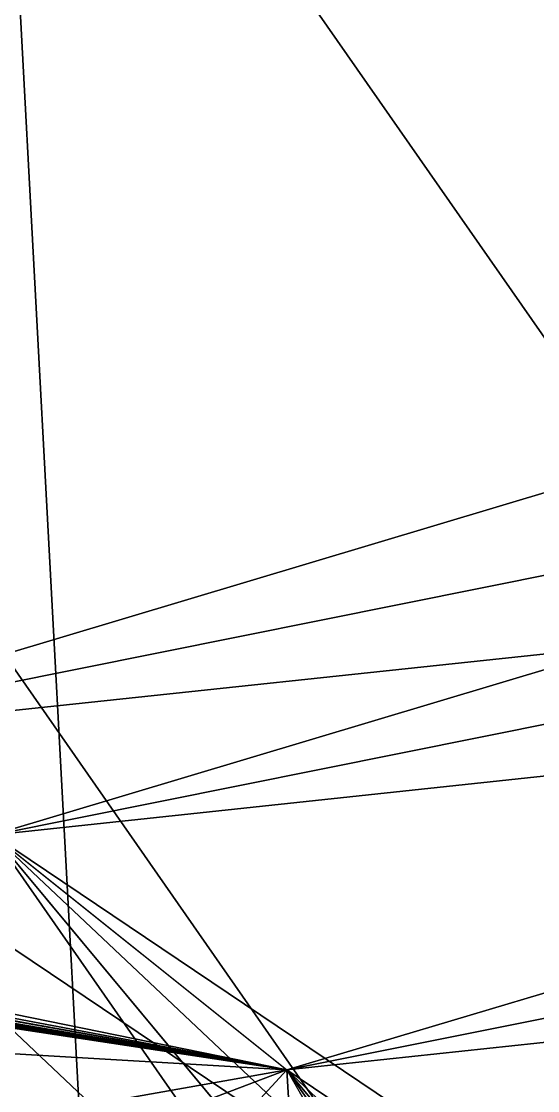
# Model space of a CAD drawing. Header units: metres. Extents: x 503497 to 504361, y 6966567 to 6966857.
# Drawn here: x 504168.952 to 504169.513, y 6966697.522 to 6966698.685 of the extents above; entities that cross this region are included whole.
import ezdxf

# ---------------------------------------------------------------- set-up
doc = ezdxf.new("R2010")
doc.units = ezdxf.units.M

msp = doc.modelspace()

# ---------------------------------------------------------------- linework, layer by layer
at = {"layer": 'SHADOW_APPROVED_20260111T072000'}
for points in [[(504168.9205, 6966697.8003), (504169.2405, 6966697.5447), (504096.0667, 6966712.4487), (504095.7467, 6966712.7043), (504168.9205, 6966697.8003)], [(504169.2405, 6966697.5447), (504169.4022, 6966697.2624), (504096.2284, 6966712.1664), (504096.0667, 6966712.4487), (504169.2405, 6966697.5447)]]:
    msp.add_lwpolyline(points, close=True, dxfattribs=at)
msp.add_lwpolyline([(504152.9477, 6966710.2148), (504167.8718, 6966707.8869), (504167.5638, 6966705.9126), (504170.7929, 6966705.4089), (504170.0047, 6966700.3561), (504169.7774, 6966699.9974), (504169.5259, 6966699.8139), (504168.8949, 6966699.7238), (504168.6104, 6966697.9001), (504168.9205, 6966697.8003), (504169.2405, 6966697.5447), (504169.4022, 6966697.2624), (504169.4593, 6966696.8594), (504167.3244, 6966683.1734), (504124.6436, 6966689.8311)], dxfattribs=at)
at = {"layer": 'SHADOW_APPROVED_20260114T072400'}
for points in [[(504168.9205, 6966697.8003), (504169.2405, 6966697.5447), (504097.2321, 6966711.1834), (504096.9121, 6966711.439), (504168.9205, 6966697.8003)], [(504169.2405, 6966697.5447), (504169.4022, 6966697.2624), (504097.3938, 6966710.9011), (504097.2321, 6966711.1834), (504169.2405, 6966697.5447)]]:
    msp.add_lwpolyline(points, close=True, dxfattribs=at)
msp.add_lwpolyline([(504152.9477, 6966710.2148), (504167.8718, 6966707.8869), (504167.5638, 6966705.9126), (504170.7929, 6966705.4089), (504170.0047, 6966700.3561), (504169.7774, 6966699.9974), (504169.5259, 6966699.8139), (504168.8949, 6966699.7238), (504168.6104, 6966697.9001), (504168.9205, 6966697.8003), (504169.2405, 6966697.5447), (504169.4022, 6966697.2624), (504169.4593, 6966696.8594), (504167.3244, 6966683.1734), (504124.6436, 6966689.8311)], dxfattribs=at)
at = {"layer": 'SHADOW_APPROVED_20260122T071500'}
for points in [[(504168.9205, 6966697.8003), (504169.2405, 6966697.5447), (504086.674, 6966712.3128), (504086.354, 6966712.5684), (504168.9205, 6966697.8003)], [(504169.2405, 6966697.5447), (504169.4022, 6966697.2624), (504086.8357, 6966712.0305), (504086.674, 6966712.3128), (504169.2405, 6966697.5447)]]:
    msp.add_lwpolyline(points, close=True, dxfattribs=at)
msp.add_lwpolyline([(504152.9477, 6966710.2148), (504167.8718, 6966707.8869), (504167.5638, 6966705.9126), (504170.7929, 6966705.4089), (504170.0047, 6966700.3561), (504169.7774, 6966699.9974), (504169.5259, 6966699.8139), (504168.8949, 6966699.7238), (504168.6104, 6966697.9001), (504168.9205, 6966697.8003), (504169.2405, 6966697.5447), (504169.4022, 6966697.2624), (504169.4593, 6966696.8594), (504167.3244, 6966683.1734), (504124.6436, 6966689.8311)], dxfattribs=at)
at = {"layer": 'SHADOW_APPROVED_20260124T072500'}
msp.add_lwpolyline([(504152.9477, 6966710.2148), (504167.8718, 6966707.8869), (504167.5638, 6966705.9126), (504170.7929, 6966705.4089), (504170.0047, 6966700.3561), (504169.7774, 6966699.9974), (504169.5259, 6966699.8139), (504168.8949, 6966699.7238), (504168.6104, 6966697.9001), (504168.9205, 6966697.8003), (504169.2405, 6966697.5447), (504169.4022, 6966697.2624), (504169.4593, 6966696.8594), (504167.3244, 6966683.1734), (504124.6436, 6966689.8311)], dxfattribs=at)
for points in [[(504168.9205, 6966697.8003), (504169.2405, 6966697.5447), (504092.9974, 6966709.2597), (504092.6774, 6966709.5153), (504168.9205, 6966697.8003)], [(504169.2405, 6966697.5447), (504169.4022, 6966697.2624), (504093.1591, 6966708.9774), (504092.9974, 6966709.2597), (504169.2405, 6966697.5447)]]:
    msp.add_lwpolyline(points, close=True, dxfattribs=at)
at = {"layer": 'SHADOW_APPROVED_20260126T071100'}
for points in [[(504168.9205, 6966697.8003), (504169.2405, 6966697.5447), (504080.8154, 6966712.5905), (504080.4954, 6966712.8461), (504168.9205, 6966697.8003)], [(504169.2405, 6966697.5447), (504169.4022, 6966697.2624), (504080.9771, 6966712.3082), (504080.8154, 6966712.5905), (504169.2405, 6966697.5447)]]:
    msp.add_lwpolyline(points, close=True, dxfattribs=at)
msp.add_lwpolyline([(504152.9477, 6966710.2148), (504167.8718, 6966707.8869), (504167.5638, 6966705.9126), (504170.7929, 6966705.4089), (504170.0047, 6966700.3561), (504169.7774, 6966699.9974), (504169.5259, 6966699.8139), (504168.8949, 6966699.7238), (504168.6104, 6966697.9001), (504168.9205, 6966697.8003), (504169.2405, 6966697.5447), (504169.4022, 6966697.2624), (504169.4593, 6966696.8594), (504167.3244, 6966683.1734), (504124.6436, 6966689.8311)], dxfattribs=at)
at = {"layer": 'SHADOW_APPROVED_20260127T071900'}
for points in [[(504168.9205, 6966697.8003), (504169.2405, 6966697.5447), (504086.8976, 6966710.0373), (504086.5776, 6966710.2929), (504168.9205, 6966697.8003)], [(504169.2405, 6966697.5447), (504169.4022, 6966697.2624), (504087.0593, 6966709.755), (504086.8976, 6966710.0373), (504169.2405, 6966697.5447)]]:
    msp.add_lwpolyline(points, close=True, dxfattribs=at)
msp.add_lwpolyline([(504152.9477, 6966710.2148), (504167.8718, 6966707.8869), (504167.5638, 6966705.9126), (504170.7929, 6966705.4089), (504170.0047, 6966700.3561), (504169.7774, 6966699.9974), (504169.5259, 6966699.8139), (504168.8949, 6966699.7238), (504168.6104, 6966697.9001), (504168.9205, 6966697.8003), (504169.2405, 6966697.5447), (504169.4022, 6966697.2624), (504169.4593, 6966696.8594), (504167.3244, 6966683.1734), (504124.6436, 6966689.8311)], dxfattribs=at)
at = {"layer": 'SHADOW_APPROVED_20260129T071100'}
for points in [[(504168.9205, 6966697.8003), (504169.2405, 6966697.5447), (504078.7948, 6966711.7635), (504078.4748, 6966712.0191), (504168.9205, 6966697.8003)], [(504169.2405, 6966697.5447), (504169.4022, 6966697.2624), (504078.9565, 6966711.4812), (504078.7948, 6966711.7635), (504169.2405, 6966697.5447)]]:
    msp.add_lwpolyline(points, close=True, dxfattribs=at)
msp.add_lwpolyline([(504152.9477, 6966710.2148), (504167.8718, 6966707.8869), (504167.5638, 6966705.9126), (504170.7929, 6966705.4089), (504170.0047, 6966700.3561), (504169.7774, 6966699.9974), (504169.5259, 6966699.8139), (504168.8949, 6966699.7238), (504168.6104, 6966697.9001), (504168.9205, 6966697.8003), (504169.2405, 6966697.5447), (504169.4022, 6966697.2624), (504169.4593, 6966696.8594), (504167.3244, 6966683.1734), (504124.6436, 6966689.8311)], dxfattribs=at)
at = {"layer": 'SHADOW_APPROVED_20260130T071100'}
for points in [[(504168.9205, 6966697.8003), (504169.2405, 6966697.5447), (504078.1086, 6966711.4589), (504077.7886, 6966711.7145), (504168.9205, 6966697.8003)], [(504169.2405, 6966697.5447), (504169.4022, 6966697.2624), (504078.2703, 6966711.1766), (504078.1086, 6966711.4589), (504169.2405, 6966697.5447)]]:
    msp.add_lwpolyline(points, close=True, dxfattribs=at)
msp.add_lwpolyline([(504152.9477, 6966710.2148), (504167.8718, 6966707.8869), (504167.5638, 6966705.9126), (504170.7929, 6966705.4089), (504170.0047, 6966700.3561), (504169.7774, 6966699.9974), (504169.5259, 6966699.8139), (504168.8949, 6966699.7238), (504168.6104, 6966697.9001), (504168.9205, 6966697.8003), (504169.2405, 6966697.5447), (504169.4022, 6966697.2624), (504169.4593, 6966696.8594), (504167.3244, 6966683.1734), (504124.6436, 6966689.8311)], dxfattribs=at)
at = {"layer": 'SHADOW_APPROVED_20260203T070000'}
for points in [[(504168.9205, 6966697.8003), (504169.2405, 6966697.5447), (504063.2163, 6966713.8461), (504062.8963, 6966714.1017), (504168.9205, 6966697.8003)], [(504169.2405, 6966697.5447), (504169.4022, 6966697.2624), (504063.378, 6966713.5638), (504063.2163, 6966713.8461), (504169.2405, 6966697.5447)]]:
    msp.add_lwpolyline(points, close=True, dxfattribs=at)
msp.add_lwpolyline([(504152.9477, 6966710.2148), (504167.8718, 6966707.8869), (504167.5638, 6966705.9126), (504170.7929, 6966705.4089), (504170.0047, 6966700.3561), (504169.7774, 6966699.9974), (504169.5259, 6966699.8139), (504168.8949, 6966699.7238), (504168.6104, 6966697.9001), (504168.9205, 6966697.8003), (504169.2405, 6966697.5447), (504169.4022, 6966697.2624), (504169.4593, 6966696.8594), (504167.3244, 6966683.1734), (504124.6436, 6966689.8311)], dxfattribs=at)
at = {"layer": 'SHADOW_APPROVED_20260314T074000'}
msp.add_lwpolyline([(504152.9477, 6966710.2148), (504167.8718, 6966707.8869), (504167.5638, 6966705.9126), (504170.7929, 6966705.4089), (504170.0047, 6966700.3561), (504169.7774, 6966699.9974), (504169.5259, 6966699.8139), (504168.8949, 6966699.7238), (504168.6104, 6966697.9001), (504168.9205, 6966697.8003), (504169.2405, 6966697.5447), (504169.4022, 6966697.2624), (504169.4593, 6966696.8594), (504167.3244, 6966683.1734), (504124.6436, 6966689.8311)], dxfattribs=at)
for points in [[(504168.9205, 6966697.8003), (504169.2405, 6966697.5447), (504081.486, 6966682.0883), (504081.166, 6966682.3439), (504168.9205, 6966697.8003)], [(504169.2405, 6966697.5447), (504169.4022, 6966697.2624), (504081.6477, 6966681.806), (504081.486, 6966682.0883), (504169.2405, 6966697.5447)]]:
    msp.add_lwpolyline(points, close=True, dxfattribs=at)
at = {"layer": 'SHADOW_APPROVED_20260426T070000'}
msp.add_lwpolyline([(504152.9477, 6966710.2148), (504167.8718, 6966707.8869), (504167.5638, 6966705.9126), (504170.7929, 6966705.4089), (504170.0047, 6966700.3561), (504169.7774, 6966699.9974), (504169.5259, 6966699.8139), (504168.8949, 6966699.7238), (504168.6104, 6966697.9001), (504168.9205, 6966697.8003), (504169.2405, 6966697.5447), (504169.4022, 6966697.2624), (504169.4593, 6966696.8594), (504167.3244, 6966683.1734), (504124.6436, 6966689.8311)], dxfattribs=at)
for points in [[(504168.9205, 6966697.8003), (504169.2405, 6966697.5447), (503952.1129, 6966615.4829), (503951.7929, 6966615.7385), (504168.9205, 6966697.8003)], [(504169.2405, 6966697.5447), (504169.4022, 6966697.2624), (503952.2746, 6966615.2006), (503952.1129, 6966615.4829), (504169.2405, 6966697.5447)]]:
    msp.add_lwpolyline(points, close=True, dxfattribs=at)
at = {"layer": 'SHADOW_APPROVED_20260621T090000'}
msp.add_lwpolyline([(504152.9477, 6966710.2148), (504167.8718, 6966707.8869), (504167.5638, 6966705.9126), (504170.7929, 6966705.4089), (504170.0047, 6966700.3561), (504169.7774, 6966699.9974), (504169.5259, 6966699.8139), (504168.8949, 6966699.7238), (504168.6104, 6966697.9001), (504168.9205, 6966697.8003), (504169.2405, 6966697.5447), (504169.4022, 6966697.2624), (504169.4593, 6966696.8594), (504167.3244, 6966683.1734), (504124.6436, 6966689.8311)], dxfattribs=at)
for points in [[(504168.9205, 6966697.8003), (504169.2405, 6966697.5447), (504110.7242, 6966634.6131), (504110.4042, 6966634.8687), (504168.9205, 6966697.8003)], [(504169.2405, 6966697.5447), (504169.4022, 6966697.2624), (504110.8859, 6966634.3308), (504110.7242, 6966634.6131), (504169.2405, 6966697.5447)]]:
    msp.add_lwpolyline(points, close=True, dxfattribs=at)
at = {"layer": 'SHADOW_APPROVED_20260621T120000'}
msp.add_lwpolyline([(504152.9477, 6966710.2148), (504167.8718, 6966707.8869), (504167.5638, 6966705.9126), (504170.7929, 6966705.4089), (504170.0047, 6966700.3561), (504169.7774, 6966699.9974), (504169.5259, 6966699.8139), (504168.8949, 6966699.7238), (504168.6104, 6966697.9001), (504168.9205, 6966697.8003), (504169.2405, 6966697.5447), (504169.4022, 6966697.2624), (504169.4593, 6966696.8594), (504167.3244, 6966683.1734), (504124.6436, 6966689.8311)], dxfattribs=at)
for points in [[(504169.5259, 6966699.8139), (504168.8949, 6966699.7238), (504171.5159, 6966651.051), (504172.1469, 6966651.1411), (504169.5259, 6966699.8139)], [(504168.8949, 6966699.7238), (504168.6104, 6966697.9001), (504171.2314, 6966649.2273), (504171.5159, 6966651.051), (504168.8949, 6966699.7238)], [(504168.9205, 6966697.8003), (504169.2405, 6966697.5447), (504171.8615, 6966648.8719), (504171.5415, 6966649.1275), (504168.9205, 6966697.8003)], [(504169.2405, 6966697.5447), (504169.4022, 6966697.2624), (504172.0232, 6966648.5896), (504171.8615, 6966648.8719), (504169.2405, 6966697.5447)]]:
    msp.add_lwpolyline(points, close=True, dxfattribs=at)
at = {"layer": 'SHADOW_APPROVED_20260621T140000'}
for points in [[(504146.7781, 6966729.7721), (504138.446, 6966731.0718), (504180.9931, 6966670.0489), (504189.3252, 6966668.7492), (504146.7781, 6966729.7721)], [(504146.9294, 6966730.7425), (504146.7781, 6966729.7721), (504189.3252, 6966668.7492), (504189.4765, 6966669.7196), (504146.9294, 6966730.7425)], [(504149.9912, 6966730.2649), (504146.9294, 6966730.7425), (504189.4765, 6966669.7196), (504192.5383, 6966669.242), (504149.9912, 6966730.2649)], [(504168.6104, 6966697.9001), (504168.9205, 6966697.8003), (504207.8302, 6966641.9943), (504207.5201, 6966642.0941), (504168.6104, 6966697.9001)], [(504168.9205, 6966697.8003), (504169.2405, 6966697.5447), (504208.1502, 6966641.7387), (504207.8302, 6966641.9943), (504168.9205, 6966697.8003)], [(504169.2405, 6966697.5447), (504169.4022, 6966697.2624), (504208.3119, 6966641.4564), (504208.1502, 6966641.7387), (504169.2405, 6966697.5447)]]:
    msp.add_lwpolyline(points, close=True, dxfattribs=at)
msp.add_lwpolyline([(504152.9477, 6966710.2148), (504167.8718, 6966707.8869), (504167.5638, 6966705.9126), (504170.7929, 6966705.4089), (504170.0047, 6966700.3561), (504169.7774, 6966699.9974), (504169.5259, 6966699.8139), (504168.8949, 6966699.7238), (504168.6104, 6966697.9001), (504168.9205, 6966697.8003), (504169.2405, 6966697.5447), (504169.4022, 6966697.2624), (504169.4593, 6966696.8594), (504167.3244, 6966683.1734), (504124.6436, 6966689.8311)], dxfattribs=at)
at = {"layer": 'SHADOW_APPROVED_20260621T150000'}
msp.add_lwpolyline([(504152.9477, 6966710.2148), (504167.8718, 6966707.8869), (504167.5638, 6966705.9126), (504170.7929, 6966705.4089), (504170.0047, 6966700.3561), (504169.7774, 6966699.9974), (504169.5259, 6966699.8139), (504168.8949, 6966699.7238), (504168.6104, 6966697.9001), (504168.9205, 6966697.8003), (504169.2405, 6966697.5447), (504169.4022, 6966697.2624), (504169.4593, 6966696.8594), (504167.3244, 6966683.1734), (504124.6436, 6966689.8311)], dxfattribs=at)
for points in [[(504168.8949, 6966699.7238), (504168.6104, 6966697.9001), (504241.8905, 6966628.8973), (504242.175, 6966630.721), (504168.8949, 6966699.7238)], [(504168.6104, 6966697.9001), (504168.9205, 6966697.8003), (504242.2006, 6966628.7975), (504241.8905, 6966628.8973), (504168.6104, 6966697.9001)], [(504168.9205, 6966697.8003), (504169.2405, 6966697.5447), (504242.5206, 6966628.5419), (504242.2006, 6966628.7975), (504168.9205, 6966697.8003)], [(504169.2405, 6966697.5447), (504169.4022, 6966697.2624), (504242.6823, 6966628.2596), (504242.5206, 6966628.5419), (504169.2405, 6966697.5447)]]:
    msp.add_lwpolyline(points, close=True, dxfattribs=at)
at = {"layer": 'SHADOW_APPROVED_20260621T160000'}
msp.add_lwpolyline([(504152.9477, 6966710.2148), (504167.8718, 6966707.8869), (504167.5638, 6966705.9126), (504170.7929, 6966705.4089), (504170.0047, 6966700.3561), (504169.7774, 6966699.9974), (504169.5259, 6966699.8139), (504168.8949, 6966699.7238), (504168.6104, 6966697.9001), (504168.9205, 6966697.8003), (504169.2405, 6966697.5447), (504169.4022, 6966697.2624), (504169.4593, 6966696.8594), (504167.3244, 6966683.1734), (504124.6436, 6966689.8311)], dxfattribs=at)
for points in [[(504168.8949, 6966699.7238), (504168.6104, 6966697.9001), (504336.8666, 6966584.8003), (504337.1511, 6966586.624), (504168.8949, 6966699.7238)], [(504168.6104, 6966697.9001), (504168.9205, 6966697.8003), (504337.1767, 6966584.7005), (504336.8666, 6966584.8003), (504168.6104, 6966697.9001)], [(504168.9205, 6966697.8003), (504169.2405, 6966697.5447), (504337.4967, 6966584.4449), (504337.1767, 6966584.7005), (504168.9205, 6966697.8003)], [(504169.2405, 6966697.5447), (504169.4022, 6966697.2624), (504337.6584, 6966584.1626), (504337.4967, 6966584.4449), (504169.2405, 6966697.5447)]]:
    msp.add_lwpolyline(points, close=True, dxfattribs=at)
at = {"layer": 'SHADOW_APPROVED_20261019T053000'}
for points in [[(504168.9205, 6966697.8003), (504169.2405, 6966697.5447), (503592.4848, 6966789.6775), (503592.1648, 6966789.9331), (504168.9205, 6966697.8003)], [(504169.2405, 6966697.5447), (504169.4022, 6966697.2624), (503592.6465, 6966789.3952), (503592.4848, 6966789.6775), (504169.2405, 6966697.5447)]]:
    msp.add_lwpolyline(points, close=True, dxfattribs=at)
msp.add_lwpolyline([(504152.9477, 6966710.2148), (504167.8718, 6966707.8869), (504167.5638, 6966705.9126), (504170.7929, 6966705.4089), (504170.0047, 6966700.3561), (504169.7774, 6966699.9974), (504169.5259, 6966699.8139), (504168.8949, 6966699.7238), (504168.6104, 6966697.9001), (504168.9205, 6966697.8003), (504169.2405, 6966697.5447), (504169.4022, 6966697.2624), (504169.4593, 6966696.8594), (504167.3244, 6966683.1734), (504124.6436, 6966689.8311)], dxfattribs=at)
at = {"layer": 'SHADOW_APPROVED_20261112T063500'}
for points in [[(504168.9205, 6966697.8003), (504169.2405, 6966697.5447), (504070.9622, 6966713.4989), (504070.6422, 6966713.7545), (504168.9205, 6966697.8003)], [(504169.2405, 6966697.5447), (504169.4022, 6966697.2624), (504071.1239, 6966713.2166), (504070.9622, 6966713.4989), (504169.2405, 6966697.5447)]]:
    msp.add_lwpolyline(points, close=True, dxfattribs=at)
msp.add_lwpolyline([(504152.9477, 6966710.2148), (504167.8718, 6966707.8869), (504167.5638, 6966705.9126), (504170.7929, 6966705.4089), (504170.0047, 6966700.3561), (504169.7774, 6966699.9974), (504169.5259, 6966699.8139), (504168.8949, 6966699.7238), (504168.6104, 6966697.9001), (504168.9205, 6966697.8003), (504169.2405, 6966697.5447), (504169.4022, 6966697.2624), (504169.4593, 6966696.8594), (504167.3244, 6966683.1734), (504124.6436, 6966689.8311)], dxfattribs=at)
at = {"layer": 'SHADOW_APPROVED_20261113T063500'}
for points in [[(504168.9205, 6966697.8003), (504169.2405, 6966697.5447), (504071.4304, 6966713.9144), (504071.1104, 6966714.17), (504168.9205, 6966697.8003)], [(504169.2405, 6966697.5447), (504169.4022, 6966697.2624), (504071.5921, 6966713.6321), (504071.4304, 6966713.9144), (504169.2405, 6966697.5447)]]:
    msp.add_lwpolyline(points, close=True, dxfattribs=at)
msp.add_lwpolyline([(504152.9477, 6966710.2148), (504167.8718, 6966707.8869), (504167.5638, 6966705.9126), (504170.7929, 6966705.4089), (504170.0047, 6966700.3561), (504169.7774, 6966699.9974), (504169.5259, 6966699.8139), (504168.8949, 6966699.7238), (504168.6104, 6966697.9001), (504168.9205, 6966697.8003), (504169.2405, 6966697.5447), (504169.4022, 6966697.2624), (504169.4593, 6966696.8594), (504167.3244, 6966683.1734), (504124.6436, 6966689.8311)], dxfattribs=at)
at = {"layer": 'SHADOW_APPROVED_20261122T065200'}
for points in [[(504168.9205, 6966697.8003), (504169.2405, 6966697.5447), (504089.0764, 6966711.9955), (504088.7564, 6966712.2511), (504168.9205, 6966697.8003)], [(504169.2405, 6966697.5447), (504169.4022, 6966697.2624), (504089.2381, 6966711.7132), (504089.0764, 6966711.9955), (504169.2405, 6966697.5447)]]:
    msp.add_lwpolyline(points, close=True, dxfattribs=at)
msp.add_lwpolyline([(504152.9477, 6966710.2148), (504167.8718, 6966707.8869), (504167.5638, 6966705.9126), (504170.7929, 6966705.4089), (504170.0047, 6966700.3561), (504169.7774, 6966699.9974), (504169.5259, 6966699.8139), (504168.8949, 6966699.7238), (504168.6104, 6966697.9001), (504168.9205, 6966697.8003), (504169.2405, 6966697.5447), (504169.4022, 6966697.2624), (504169.4593, 6966696.8594), (504167.3244, 6966683.1734), (504124.6436, 6966689.8311)], dxfattribs=at)
at = {"layer": 'SHADOW_APPROVED_20261123T070300'}
msp.add_lwpolyline([(504152.9477, 6966710.2148), (504167.8718, 6966707.8869), (504167.5638, 6966705.9126), (504170.7929, 6966705.4089), (504170.0047, 6966700.3561), (504169.7774, 6966699.9974), (504169.5259, 6966699.8139), (504168.8949, 6966699.7238), (504168.6104, 6966697.9001), (504168.9205, 6966697.8003), (504169.2405, 6966697.5447), (504169.4022, 6966697.2624), (504169.4593, 6966696.8594), (504167.3244, 6966683.1734), (504124.6436, 6966689.8311)], dxfattribs=at)
for points in [[(504168.9205, 6966697.8003), (504169.2405, 6966697.5447), (504096.8436, 6966709.5512), (504096.5236, 6966709.8068), (504168.9205, 6966697.8003)], [(504169.2405, 6966697.5447), (504169.4022, 6966697.2624), (504097.0053, 6966709.2689), (504096.8436, 6966709.5512), (504169.2405, 6966697.5447)]]:
    msp.add_lwpolyline(points, close=True, dxfattribs=at)
at = {"layer": 'SHADOW_APPROVED_20261221T090000'}
msp.add_lwpolyline([(504152.9477, 6966710.2148), (504167.8718, 6966707.8869), (504167.5638, 6966705.9126), (504170.7929, 6966705.4089), (504170.0047, 6966700.3561), (504169.7774, 6966699.9974), (504169.5259, 6966699.8139), (504168.8949, 6966699.7238), (504168.6104, 6966697.9001), (504168.9205, 6966697.8003), (504169.2405, 6966697.5447), (504169.4022, 6966697.2624), (504169.4593, 6966696.8594), (504167.3244, 6966683.1734), (504124.6436, 6966689.8311)], dxfattribs=at)
for points in [[(504168.9205, 6966697.8003), (504169.2405, 6966697.5447), (504138.9858, 6966699.3441), (504138.6658, 6966699.5997), (504168.9205, 6966697.8003)], [(504169.2405, 6966697.5447), (504169.4022, 6966697.2624), (504139.1475, 6966699.0618), (504138.9858, 6966699.3441), (504169.2405, 6966697.5447)]]:
    msp.add_lwpolyline(points, close=True, dxfattribs=at)
at = {"layer": 'SHADOW_APPROVED_20261221T120000'}
msp.add_lwpolyline([(504152.9477, 6966710.2148), (504167.8718, 6966707.8869), (504167.5638, 6966705.9126), (504170.7929, 6966705.4089), (504170.0047, 6966700.3561), (504169.7774, 6966699.9974), (504169.5259, 6966699.8139), (504168.8949, 6966699.7238), (504168.6104, 6966697.9001), (504168.9205, 6966697.8003), (504169.2405, 6966697.5447), (504169.4022, 6966697.2624), (504169.4593, 6966696.8594), (504167.3244, 6966683.1734), (504124.6436, 6966689.8311)], dxfattribs=at)
for points in [[(504168.6104, 6966697.9001), (504168.9205, 6966697.8003), (504171.193, 6966695.0695), (504170.8829, 6966695.1693), (504168.6104, 6966697.9001)], [(504168.9205, 6966697.8003), (504169.2405, 6966697.5447), (504171.513, 6966694.8139), (504171.193, 6966695.0695), (504168.9205, 6966697.8003)], [(504169.2405, 6966697.5447), (504169.4022, 6966697.2624), (504171.6747, 6966694.5316), (504171.513, 6966694.8139), (504169.2405, 6966697.5447)]]:
    msp.add_lwpolyline(points, close=True, dxfattribs=at)
at = {"layer": 'SHADOW_APPROVED_20261221T150000'}
msp.add_lwpolyline([(504152.9477, 6966710.2148), (504167.8718, 6966707.8869), (504167.5638, 6966705.9126), (504170.7929, 6966705.4089), (504170.0047, 6966700.3561), (504169.7774, 6966699.9974), (504169.5259, 6966699.8139), (504168.8949, 6966699.7238), (504168.6104, 6966697.9001), (504168.9205, 6966697.8003), (504169.2405, 6966697.5447), (504169.4022, 6966697.2624), (504169.4593, 6966696.8594), (504167.3244, 6966683.1734), (504124.6436, 6966689.8311)], dxfattribs=at)
for points in [[(504168.8949, 6966699.7238), (504168.6104, 6966697.9001), (504206.3043, 6966701.9204), (504206.5888, 6966703.7441), (504168.8949, 6966699.7238)], [(504168.6104, 6966697.9001), (504168.9205, 6966697.8003), (504206.6144, 6966701.8206), (504206.3043, 6966701.9204), (504168.6104, 6966697.9001)], [(504168.9205, 6966697.8003), (504169.2405, 6966697.5447), (504206.9344, 6966701.565), (504206.6144, 6966701.8206), (504168.9205, 6966697.8003)], [(504169.2405, 6966697.5447), (504169.4022, 6966697.2624), (504207.0961, 6966701.2827), (504206.9344, 6966701.565), (504169.2405, 6966697.5447)]]:
    msp.add_lwpolyline(points, close=True, dxfattribs=at)
at = {"layer": 'SHADOW_APPROVED_20261221T160000'}
for points in [[(504168.8949, 6966699.7238), (504168.6104, 6966697.9001), (504228.1722, 6966709.8519), (504228.4567, 6966711.6756), (504168.8949, 6966699.7238)], [(504168.6104, 6966697.9001), (504168.9205, 6966697.8003), (504228.4823, 6966709.7521), (504228.1722, 6966709.8519), (504168.6104, 6966697.9001)], [(504168.9205, 6966697.8003), (504169.2405, 6966697.5447), (504228.8023, 6966709.4965), (504228.4823, 6966709.7521), (504168.9205, 6966697.8003)], [(504169.2405, 6966697.5447), (504169.4022, 6966697.2624), (504228.964, 6966709.2142), (504228.8023, 6966709.4965), (504169.2405, 6966697.5447)]]:
    msp.add_lwpolyline(points, close=True, dxfattribs=at)
msp.add_lwpolyline([(504152.9477, 6966710.2148), (504167.8718, 6966707.8869), (504167.5638, 6966705.9126), (504170.7929, 6966705.4089), (504170.0047, 6966700.3561), (504169.7774, 6966699.9974), (504169.5259, 6966699.8139), (504168.8949, 6966699.7238), (504168.6104, 6966697.9001), (504168.9205, 6966697.8003), (504169.2405, 6966697.5447), (504169.4022, 6966697.2624), (504169.4593, 6966696.8594), (504167.3244, 6966683.1734), (504124.6436, 6966689.8311)], dxfattribs=at)
at = {"layer": 'SHADOW_APPROVED_20261221T170000'}
for points in [[(504168.8949, 6966699.7238), (504168.6104, 6966697.9001), (504271.8103, 6966728.7877), (504272.0948, 6966730.6114), (504168.8949, 6966699.7238)], [(504168.6104, 6966697.9001), (504168.9205, 6966697.8003), (504272.1204, 6966728.6879), (504271.8103, 6966728.7877), (504168.6104, 6966697.9001)], [(504168.9205, 6966697.8003), (504169.2405, 6966697.5447), (504272.4404, 6966728.4323), (504272.1204, 6966728.6879), (504168.9205, 6966697.8003)], [(504169.2405, 6966697.5447), (504169.4022, 6966697.2624), (504272.6021, 6966728.15), (504272.4404, 6966728.4323), (504169.2405, 6966697.5447)]]:
    msp.add_lwpolyline(points, close=True, dxfattribs=at)
msp.add_lwpolyline([(504152.9477, 6966710.2148), (504167.8718, 6966707.8869), (504167.5638, 6966705.9126), (504170.7929, 6966705.4089), (504170.0047, 6966700.3561), (504169.7774, 6966699.9974), (504169.5259, 6966699.8139), (504168.8949, 6966699.7238), (504168.6104, 6966697.9001), (504168.9205, 6966697.8003), (504169.2405, 6966697.5447), (504169.4022, 6966697.2624), (504169.4593, 6966696.8594), (504167.3244, 6966683.1734), (504124.6436, 6966689.8311)], dxfattribs=at)
at = {"layer": 'SHADOW_COMPARATOR_RL48_20260111T072000'}
msp.add_lwpolyline([(504152.9477, 6966710.2148), (504167.8718, 6966707.8869), (504167.5638, 6966705.9126), (504170.7929, 6966705.4089), (504170.0047, 6966700.3561), (504169.7774, 6966699.9974), (504169.5259, 6966699.8139), (504168.8949, 6966699.7238), (504168.6104, 6966697.9001), (504168.9205, 6966697.8003), (504169.2405, 6966697.5447), (504169.4022, 6966697.2624), (504169.4593, 6966696.8594), (504167.3244, 6966683.1734), (504124.6436, 6966689.8311)], dxfattribs=at)
for points in [[(504168.9205, 6966697.8003), (504169.2405, 6966697.5447), (504123.6132, 6966706.8381), (504123.2932, 6966707.0937), (504168.9205, 6966697.8003)], [(504169.2405, 6966697.5447), (504169.4022, 6966697.2624), (504123.7749, 6966706.5558), (504123.6132, 6966706.8381), (504169.2405, 6966697.5447)]]:
    msp.add_lwpolyline(points, close=True, dxfattribs=at)
at = {"layer": 'SHADOW_COMPARATOR_RL48_20260114T072400'}
msp.add_lwpolyline([(504152.9477, 6966710.2148), (504167.8718, 6966707.8869), (504167.5638, 6966705.9126), (504170.7929, 6966705.4089), (504170.0047, 6966700.3561), (504169.7774, 6966699.9974), (504169.5259, 6966699.8139), (504168.8949, 6966699.7238), (504168.6104, 6966697.9001), (504168.9205, 6966697.8003), (504169.2405, 6966697.5447), (504169.4022, 6966697.2624), (504169.4593, 6966696.8594), (504167.3244, 6966683.1734), (504124.6436, 6966689.8311)], dxfattribs=at)
for points in [[(504168.9205, 6966697.8003), (504169.2405, 6966697.5447), (504124.3399, 6966706.0491), (504124.0199, 6966706.3047), (504168.9205, 6966697.8003)], [(504169.2405, 6966697.5447), (504169.4022, 6966697.2624), (504124.5016, 6966705.7668), (504124.3399, 6966706.0491), (504169.2405, 6966697.5447)]]:
    msp.add_lwpolyline(points, close=True, dxfattribs=at)
at = {"layer": 'SHADOW_COMPARATOR_RL48_20260122T071500'}
msp.add_lwpolyline([(504152.9477, 6966710.2148), (504167.8718, 6966707.8869), (504167.5638, 6966705.9126), (504170.7929, 6966705.4089), (504170.0047, 6966700.3561), (504169.7774, 6966699.9974), (504169.5259, 6966699.8139), (504168.8949, 6966699.7238), (504168.6104, 6966697.9001), (504168.9205, 6966697.8003), (504169.2405, 6966697.5447), (504169.4022, 6966697.2624), (504169.4593, 6966696.8594), (504167.3244, 6966683.1734), (504124.6436, 6966689.8311)], dxfattribs=at)
for points in [[(504168.9205, 6966697.8003), (504169.2405, 6966697.5447), (504117.7564, 6966706.7533), (504117.4364, 6966707.0089), (504168.9205, 6966697.8003)], [(504169.2405, 6966697.5447), (504169.4022, 6966697.2624), (504117.9181, 6966706.471), (504117.7564, 6966706.7533), (504169.2405, 6966697.5447)]]:
    msp.add_lwpolyline(points, close=True, dxfattribs=at)
at = {"layer": 'SHADOW_COMPARATOR_RL48_20260124T072500'}
msp.add_lwpolyline([(504152.9477, 6966710.2148), (504167.8718, 6966707.8869), (504167.5638, 6966705.9126), (504170.7929, 6966705.4089), (504170.0047, 6966700.3561), (504169.7774, 6966699.9974), (504169.5259, 6966699.8139), (504168.8949, 6966699.7238), (504168.6104, 6966697.9001), (504168.9205, 6966697.8003), (504169.2405, 6966697.5447), (504169.4022, 6966697.2624), (504169.4593, 6966696.8594), (504167.3244, 6966683.1734), (504124.6436, 6966689.8311)], dxfattribs=at)
for points in [[(504168.9205, 6966697.8003), (504169.2405, 6966697.5447), (504121.6993, 6966704.8496), (504121.3793, 6966705.1052), (504168.9205, 6966697.8003)], [(504169.2405, 6966697.5447), (504169.4022, 6966697.2624), (504121.861, 6966704.5673), (504121.6993, 6966704.8496), (504169.2405, 6966697.5447)]]:
    msp.add_lwpolyline(points, close=True, dxfattribs=at)
at = {"layer": 'SHADOW_COMPARATOR_RL48_20260126T071100'}
msp.add_lwpolyline([(504152.9477, 6966710.2148), (504167.8718, 6966707.8869), (504167.5638, 6966705.9126), (504170.7929, 6966705.4089), (504170.0047, 6966700.3561), (504169.7774, 6966699.9974), (504169.5259, 6966699.8139), (504168.8949, 6966699.7238), (504168.6104, 6966697.9001), (504168.9205, 6966697.8003), (504169.2405, 6966697.5447), (504169.4022, 6966697.2624), (504169.4593, 6966696.8594), (504167.3244, 6966683.1734), (504124.6436, 6966689.8311)], dxfattribs=at)
for points in [[(504168.9205, 6966697.8003), (504169.2405, 6966697.5447), (504114.1033, 6966706.9265), (504113.7833, 6966707.1821), (504168.9205, 6966697.8003)], [(504169.2405, 6966697.5447), (504169.4022, 6966697.2624), (504114.265, 6966706.6442), (504114.1033, 6966706.9265), (504169.2405, 6966697.5447)]]:
    msp.add_lwpolyline(points, close=True, dxfattribs=at)
at = {"layer": 'SHADOW_COMPARATOR_RL48_20260127T071900'}
msp.add_lwpolyline([(504152.9477, 6966710.2148), (504167.8718, 6966707.8869), (504167.5638, 6966705.9126), (504170.7929, 6966705.4089), (504170.0047, 6966700.3561), (504169.7774, 6966699.9974), (504169.5259, 6966699.8139), (504168.8949, 6966699.7238), (504168.6104, 6966697.9001), (504168.9205, 6966697.8003), (504169.2405, 6966697.5447), (504169.4022, 6966697.2624), (504169.4593, 6966696.8594), (504167.3244, 6966683.1734), (504124.6436, 6966689.8311)], dxfattribs=at)
for points in [[(504168.9205, 6966697.8003), (504169.2405, 6966697.5447), (504117.8958, 6966705.3344), (504117.5758, 6966705.59), (504168.9205, 6966697.8003)], [(504169.2405, 6966697.5447), (504169.4022, 6966697.2624), (504118.0575, 6966705.0521), (504117.8958, 6966705.3344), (504169.2405, 6966697.5447)]]:
    msp.add_lwpolyline(points, close=True, dxfattribs=at)
at = {"layer": 'SHADOW_COMPARATOR_RL48_20260129T071100'}
msp.add_lwpolyline([(504152.9477, 6966710.2148), (504167.8718, 6966707.8869), (504167.5638, 6966705.9126), (504170.7929, 6966705.4089), (504170.0047, 6966700.3561), (504169.7774, 6966699.9974), (504169.5259, 6966699.8139), (504168.8949, 6966699.7238), (504168.6104, 6966697.9001), (504168.9205, 6966697.8003), (504169.2405, 6966697.5447), (504169.4022, 6966697.2624), (504169.4593, 6966696.8594), (504167.3244, 6966683.1734), (504124.6436, 6966689.8311)], dxfattribs=at)
for points in [[(504168.9205, 6966697.8003), (504169.2405, 6966697.5447), (504112.8433, 6966706.4108), (504112.5233, 6966706.6664), (504168.9205, 6966697.8003)], [(504169.2405, 6966697.5447), (504169.4022, 6966697.2624), (504113.005, 6966706.1285), (504112.8433, 6966706.4108), (504169.2405, 6966697.5447)]]:
    msp.add_lwpolyline(points, close=True, dxfattribs=at)
at = {"layer": 'SHADOW_COMPARATOR_RL48_20260130T071100'}
msp.add_lwpolyline([(504152.9477, 6966710.2148), (504167.8718, 6966707.8869), (504167.5638, 6966705.9126), (504170.7929, 6966705.4089), (504170.0047, 6966700.3561), (504169.7774, 6966699.9974), (504169.5259, 6966699.8139), (504168.8949, 6966699.7238), (504168.6104, 6966697.9001), (504168.9205, 6966697.8003), (504169.2405, 6966697.5447), (504169.4022, 6966697.2624), (504169.4593, 6966696.8594), (504167.3244, 6966683.1734), (504124.6436, 6966689.8311)], dxfattribs=at)
for points in [[(504168.9205, 6966697.8003), (504169.2405, 6966697.5447), (504112.4154, 6966706.2209), (504112.0954, 6966706.4765), (504168.9205, 6966697.8003)], [(504169.2405, 6966697.5447), (504169.4022, 6966697.2624), (504112.5771, 6966705.9386), (504112.4154, 6966706.2209), (504169.2405, 6966697.5447)]]:
    msp.add_lwpolyline(points, close=True, dxfattribs=at)
at = {"layer": 'SHADOW_COMPARATOR_RL48_20260203T070000'}
msp.add_lwpolyline([(504152.9477, 6966710.2148), (504167.8718, 6966707.8869), (504167.5638, 6966705.9126), (504170.7929, 6966705.4089), (504170.0047, 6966700.3561), (504169.7774, 6966699.9974), (504169.5259, 6966699.8139), (504168.8949, 6966699.7238), (504168.6104, 6966697.9001), (504168.9205, 6966697.8003), (504169.2405, 6966697.5447), (504169.4022, 6966697.2624), (504169.4593, 6966696.8594), (504167.3244, 6966683.1734), (504124.6436, 6966689.8311)], dxfattribs=at)
for points in [[(504168.9205, 6966697.8003), (504169.2405, 6966697.5447), (504103.1294, 6966707.7094), (504102.8094, 6966707.965), (504168.9205, 6966697.8003)], [(504169.2405, 6966697.5447), (504169.4022, 6966697.2624), (504103.2911, 6966707.4271), (504103.1294, 6966707.7094), (504169.2405, 6966697.5447)]]:
    msp.add_lwpolyline(points, close=True, dxfattribs=at)
at = {"layer": 'SHADOW_COMPARATOR_RL48_20260314T074000'}
msp.add_lwpolyline([(504152.9477, 6966710.2148), (504167.8718, 6966707.8869), (504167.5638, 6966705.9126), (504170.7929, 6966705.4089), (504170.0047, 6966700.3561), (504169.7774, 6966699.9974), (504169.5259, 6966699.8139), (504168.8949, 6966699.7238), (504168.6104, 6966697.9001), (504168.9205, 6966697.8003), (504169.2405, 6966697.5447), (504169.4022, 6966697.2624), (504169.4593, 6966696.8594), (504167.3244, 6966683.1734), (504124.6436, 6966689.8311)], dxfattribs=at)
for points in [[(504168.9205, 6966697.8003), (504169.2405, 6966697.5447), (504114.5214, 6966687.9069), (504114.2014, 6966688.1625), (504168.9205, 6966697.8003)], [(504169.2405, 6966697.5447), (504169.4022, 6966697.2624), (504114.6831, 6966687.6246), (504114.5214, 6966687.9069), (504169.2405, 6966697.5447)]]:
    msp.add_lwpolyline(points, close=True, dxfattribs=at)
at = {"layer": 'SHADOW_COMPARATOR_RL48_20260426T070000'}
msp.add_lwpolyline([(504152.9477, 6966710.2148), (504167.8718, 6966707.8869), (504167.5638, 6966705.9126), (504170.7929, 6966705.4089), (504170.0047, 6966700.3561), (504169.7774, 6966699.9974), (504169.5259, 6966699.8139), (504168.8949, 6966699.7238), (504168.6104, 6966697.9001), (504168.9205, 6966697.8003), (504169.2405, 6966697.5447), (504169.4022, 6966697.2624), (504169.4593, 6966696.8594), (504167.3244, 6966683.1734), (504124.6436, 6966689.8311)], dxfattribs=at)
for points in [[(504168.9205, 6966697.8003), (504169.2405, 6966697.5447), (504033.8512, 6966646.3753), (504033.5312, 6966646.6309), (504168.9205, 6966697.8003)], [(504169.2405, 6966697.5447), (504169.4022, 6966697.2624), (504034.0129, 6966646.093), (504033.8512, 6966646.3753), (504169.2405, 6966697.5447)]]:
    msp.add_lwpolyline(points, close=True, dxfattribs=at)
at = {"layer": 'SHADOW_COMPARATOR_RL48_20260621T090000'}
msp.add_lwpolyline([(504152.9477, 6966710.2148), (504167.8718, 6966707.8869), (504167.5638, 6966705.9126), (504170.7929, 6966705.4089), (504170.0047, 6966700.3561), (504169.7774, 6966699.9974), (504169.5259, 6966699.8139), (504168.8949, 6966699.7238), (504168.6104, 6966697.9001), (504168.9205, 6966697.8003), (504169.2405, 6966697.5447), (504169.4022, 6966697.2624), (504169.4593, 6966696.8594), (504167.3244, 6966683.1734), (504124.6436, 6966689.8311)], dxfattribs=at)
for points in [[(504168.9205, 6966697.8003), (504169.2405, 6966697.5447), (504132.7528, 6966658.3039), (504132.4328, 6966658.5595), (504168.9205, 6966697.8003)], [(504169.2405, 6966697.5447), (504169.4022, 6966697.2624), (504132.9145, 6966658.0216), (504132.7528, 6966658.3039), (504169.2405, 6966697.5447)]]:
    msp.add_lwpolyline(points, close=True, dxfattribs=at)
at = {"layer": 'SHADOW_COMPARATOR_RL48_20260621T120000'}
msp.add_lwpolyline([(504152.9477, 6966710.2148), (504167.8718, 6966707.8869), (504167.5638, 6966705.9126), (504170.7929, 6966705.4089), (504170.0047, 6966700.3561), (504169.7774, 6966699.9974), (504169.5259, 6966699.8139), (504168.8949, 6966699.7238), (504168.6104, 6966697.9001), (504168.9205, 6966697.8003), (504169.2405, 6966697.5447), (504169.4022, 6966697.2624), (504169.4593, 6966696.8594), (504167.3244, 6966683.1734), (504124.6436, 6966689.8311)], dxfattribs=at)
for points in [[(504169.5259, 6966699.8139), (504168.8949, 6966699.7238), (504170.5292, 6966669.374), (504171.1602, 6966669.4641), (504169.5259, 6966699.8139)], [(504168.8949, 6966699.7238), (504168.6104, 6966697.9001), (504170.2447, 6966667.5503), (504170.5292, 6966669.374), (504168.8949, 6966699.7238)], [(504168.9205, 6966697.8003), (504169.2405, 6966697.5447), (504170.8748, 6966667.1949), (504170.5548, 6966667.4505), (504168.9205, 6966697.8003)], [(504169.2405, 6966697.5447), (504169.4022, 6966697.2624), (504171.0365, 6966666.9126), (504170.8748, 6966667.1949), (504169.2405, 6966697.5447)]]:
    msp.add_lwpolyline(points, close=True, dxfattribs=at)
at = {"layer": 'SHADOW_COMPARATOR_RL48_20260621T140000'}
for points in [[(504146.7781, 6966729.7721), (504138.446, 6966731.0718), (504162.708, 6966696.2741), (504171.0401, 6966694.9744), (504146.7781, 6966729.7721)], [(504146.9294, 6966730.7425), (504146.7781, 6966729.7721), (504171.0401, 6966694.9744), (504171.1914, 6966695.9448), (504146.9294, 6966730.7425)], [(504149.9912, 6966730.2649), (504146.9294, 6966730.7425), (504171.1914, 6966695.9448), (504174.2532, 6966695.4672), (504149.9912, 6966730.2649)], [(504168.6104, 6966697.9001), (504168.9205, 6966697.8003), (504193.1825, 6966663.0026), (504192.8724, 6966663.1024), (504168.6104, 6966697.9001)], [(504168.9205, 6966697.8003), (504169.2405, 6966697.5447), (504193.5025, 6966662.747), (504193.1825, 6966663.0026), (504168.9205, 6966697.8003)], [(504169.2405, 6966697.5447), (504169.4022, 6966697.2624), (504193.6642, 6966662.4647), (504193.5025, 6966662.747), (504169.2405, 6966697.5447)]]:
    msp.add_lwpolyline(points, close=True, dxfattribs=at)
msp.add_lwpolyline([(504152.9477, 6966710.2148), (504167.8718, 6966707.8869), (504167.5638, 6966705.9126), (504170.7929, 6966705.4089), (504170.0047, 6966700.3561), (504169.7774, 6966699.9974), (504169.5259, 6966699.8139), (504168.8949, 6966699.7238), (504168.6104, 6966697.9001), (504168.9205, 6966697.8003), (504169.2405, 6966697.5447), (504169.4022, 6966697.2624), (504169.4593, 6966696.8594), (504167.3244, 6966683.1734), (504124.6436, 6966689.8311)], dxfattribs=at)
at = {"layer": 'SHADOW_COMPARATOR_RL48_20260621T150000'}
msp.add_lwpolyline([(504152.9477, 6966710.2148), (504167.8718, 6966707.8869), (504167.5638, 6966705.9126), (504170.7929, 6966705.4089), (504170.0047, 6966700.3561), (504169.7774, 6966699.9974), (504169.5259, 6966699.8139), (504168.8949, 6966699.7238), (504168.6104, 6966697.9001), (504168.9205, 6966697.8003), (504169.2405, 6966697.5447), (504169.4022, 6966697.2624), (504169.4593, 6966696.8594), (504167.3244, 6966683.1734), (504124.6436, 6966689.8311)], dxfattribs=at)
for points in [[(504168.8949, 6966699.7238), (504168.6104, 6966697.9001), (504214.304, 6966654.8736), (504214.5885, 6966656.6973), (504168.8949, 6966699.7238)], [(504168.6104, 6966697.9001), (504168.9205, 6966697.8003), (504214.6141, 6966654.7738), (504214.304, 6966654.8736), (504168.6104, 6966697.9001)], [(504168.9205, 6966697.8003), (504169.2405, 6966697.5447), (504214.9341, 6966654.5182), (504214.6141, 6966654.7738), (504168.9205, 6966697.8003)], [(504169.2405, 6966697.5447), (504169.4022, 6966697.2624), (504215.0958, 6966654.2359), (504214.9341, 6966654.5182), (504169.2405, 6966697.5447)]]:
    msp.add_lwpolyline(points, close=True, dxfattribs=at)
at = {"layer": 'SHADOW_COMPARATOR_RL48_20260621T160000'}
msp.add_lwpolyline([(504152.9477, 6966710.2148), (504167.8718, 6966707.8869), (504167.5638, 6966705.9126), (504170.7929, 6966705.4089), (504170.0047, 6966700.3561), (504169.7774, 6966699.9974), (504169.5259, 6966699.8139), (504168.8949, 6966699.7238), (504168.6104, 6966697.9001), (504168.9205, 6966697.8003), (504169.2405, 6966697.5447), (504169.4022, 6966697.2624), (504169.4593, 6966696.8594), (504167.3244, 6966683.1734), (504124.6436, 6966689.8311)], dxfattribs=at)
for points in [[(504168.8949, 6966699.7238), (504168.6104, 6966697.9001), (504273.5261, 6966627.3771), (504273.8106, 6966629.2008), (504168.8949, 6966699.7238)], [(504168.6104, 6966697.9001), (504168.9205, 6966697.8003), (504273.8362, 6966627.2773), (504273.5261, 6966627.3771), (504168.6104, 6966697.9001)], [(504168.9205, 6966697.8003), (504169.2405, 6966697.5447), (504274.1562, 6966627.0217), (504273.8362, 6966627.2773), (504168.9205, 6966697.8003)], [(504169.2405, 6966697.5447), (504169.4022, 6966697.2624), (504274.3179, 6966626.7394), (504274.1562, 6966627.0217), (504169.2405, 6966697.5447)]]:
    msp.add_lwpolyline(points, close=True, dxfattribs=at)
at = {"layer": 'SHADOW_COMPARATOR_RL48_20261019T053000'}
for points in [[(504168.9205, 6966697.8003), (504169.2405, 6966697.5447), (503809.6061, 6966754.9938), (503809.2861, 6966755.2494), (504168.9205, 6966697.8003)], [(504169.2405, 6966697.5447), (504169.4022, 6966697.2624), (503809.7678, 6966754.7115), (503809.6061, 6966754.9938), (504169.2405, 6966697.5447)]]:
    msp.add_lwpolyline(points, close=True, dxfattribs=at)
msp.add_lwpolyline([(504152.9477, 6966710.2148), (504167.8718, 6966707.8869), (504167.5638, 6966705.9126), (504170.7929, 6966705.4089), (504170.0047, 6966700.3561), (504169.7774, 6966699.9974), (504169.5259, 6966699.8139), (504168.8949, 6966699.7238), (504168.6104, 6966697.9001), (504168.9205, 6966697.8003), (504169.2405, 6966697.5447), (504169.4022, 6966697.2624), (504169.4593, 6966696.8594), (504167.3244, 6966683.1734), (504124.6436, 6966689.8311)], dxfattribs=at)
at = {"layer": 'SHADOW_COMPARATOR_RL48_20261112T063500'}
msp.add_lwpolyline([(504152.9477, 6966710.2148), (504167.8718, 6966707.8869), (504167.5638, 6966705.9126), (504170.7929, 6966705.4089), (504170.0047, 6966700.3561), (504169.7774, 6966699.9974), (504169.5259, 6966699.8139), (504168.8949, 6966699.7238), (504168.6104, 6966697.9001), (504168.9205, 6966697.8003), (504169.2405, 6966697.5447), (504169.4022, 6966697.2624), (504169.4593, 6966696.8594), (504167.3244, 6966683.1734), (504124.6436, 6966689.8311)], dxfattribs=at)
for points in [[(504168.9205, 6966697.8003), (504169.2405, 6966697.5447), (504107.9593, 6966707.4929), (504107.6393, 6966707.7485), (504168.9205, 6966697.8003)], [(504169.2405, 6966697.5447), (504169.4022, 6966697.2624), (504108.121, 6966707.2106), (504107.9593, 6966707.4929), (504169.2405, 6966697.5447)]]:
    msp.add_lwpolyline(points, close=True, dxfattribs=at)
at = {"layer": 'SHADOW_COMPARATOR_RL48_20261113T063500'}
msp.add_lwpolyline([(504152.9477, 6966710.2148), (504167.8718, 6966707.8869), (504167.5638, 6966705.9126), (504170.7929, 6966705.4089), (504170.0047, 6966700.3561), (504169.7774, 6966699.9974), (504169.5259, 6966699.8139), (504168.8949, 6966699.7238), (504168.6104, 6966697.9001), (504168.9205, 6966697.8003), (504169.2405, 6966697.5447), (504169.4022, 6966697.2624), (504169.4593, 6966696.8594), (504167.3244, 6966683.1734), (504124.6436, 6966689.8311)], dxfattribs=at)
for points in [[(504168.9205, 6966697.8003), (504169.2405, 6966697.5447), (504108.2513, 6966707.752), (504107.9313, 6966708.0076), (504168.9205, 6966697.8003)], [(504169.2405, 6966697.5447), (504169.4022, 6966697.2624), (504108.413, 6966707.4697), (504108.2513, 6966707.752), (504169.2405, 6966697.5447)]]:
    msp.add_lwpolyline(points, close=True, dxfattribs=at)
at = {"layer": 'SHADOW_COMPARATOR_RL48_20261122T065200'}
msp.add_lwpolyline([(504152.9477, 6966710.2148), (504167.8718, 6966707.8869), (504167.5638, 6966705.9126), (504170.7929, 6966705.4089), (504170.0047, 6966700.3561), (504169.7774, 6966699.9974), (504169.5259, 6966699.8139), (504168.8949, 6966699.7238), (504168.6104, 6966697.9001), (504168.9205, 6966697.8003), (504169.2405, 6966697.5447), (504169.4022, 6966697.2624), (504169.4593, 6966696.8594), (504167.3244, 6966683.1734), (504124.6436, 6966689.8311)], dxfattribs=at)
for points in [[(504168.9205, 6966697.8003), (504169.2405, 6966697.5447), (504119.2544, 6966706.5554), (504118.9344, 6966706.811), (504168.9205, 6966697.8003)], [(504169.2405, 6966697.5447), (504169.4022, 6966697.2624), (504119.4161, 6966706.2731), (504119.2544, 6966706.5554), (504169.2405, 6966697.5447)]]:
    msp.add_lwpolyline(points, close=True, dxfattribs=at)
at = {"layer": 'SHADOW_COMPARATOR_RL48_20261123T070300'}
msp.add_lwpolyline([(504152.9477, 6966710.2148), (504167.8718, 6966707.8869), (504167.5638, 6966705.9126), (504170.7929, 6966705.4089), (504170.0047, 6966700.3561), (504169.7774, 6966699.9974), (504169.5259, 6966699.8139), (504168.8949, 6966699.7238), (504168.6104, 6966697.9001), (504168.9205, 6966697.8003), (504169.2405, 6966697.5447), (504169.4022, 6966697.2624), (504169.4593, 6966696.8594), (504167.3244, 6966683.1734), (504124.6436, 6966689.8311)], dxfattribs=at)
for points in [[(504168.9205, 6966697.8003), (504169.2405, 6966697.5447), (504124.0976, 6966705.0313), (504123.7776, 6966705.2869), (504168.9205, 6966697.8003)], [(504169.2405, 6966697.5447), (504169.4022, 6966697.2624), (504124.2593, 6966704.749), (504124.0976, 6966705.0313), (504169.2405, 6966697.5447)]]:
    msp.add_lwpolyline(points, close=True, dxfattribs=at)
at = {"layer": 'SHADOW_COMPARATOR_RL48_20261221T090000'}
msp.add_lwpolyline([(504152.9477, 6966710.2148), (504167.8718, 6966707.8869), (504167.5638, 6966705.9126), (504170.7929, 6966705.4089), (504170.0047, 6966700.3561), (504169.7774, 6966699.9974), (504169.5259, 6966699.8139), (504168.8949, 6966699.7238), (504168.6104, 6966697.9001), (504168.9205, 6966697.8003), (504169.2405, 6966697.5447), (504169.4022, 6966697.2624), (504169.4593, 6966696.8594), (504167.3244, 6966683.1734), (504124.6436, 6966689.8311)], dxfattribs=at)
for points in [[(504168.9205, 6966697.8003), (504169.2405, 6966697.5447), (504150.3753, 6966698.6667), (504150.0553, 6966698.9223), (504168.9205, 6966697.8003)], [(504169.2405, 6966697.5447), (504169.4022, 6966697.2624), (504150.537, 6966698.3844), (504150.3753, 6966698.6667), (504169.2405, 6966697.5447)]]:
    msp.add_lwpolyline(points, close=True, dxfattribs=at)
at = {"layer": 'SHADOW_COMPARATOR_RL48_20261221T120000'}
msp.add_lwpolyline([(504152.9477, 6966710.2148), (504167.8718, 6966707.8869), (504167.5638, 6966705.9126), (504170.7929, 6966705.4089), (504170.0047, 6966700.3561), (504169.7774, 6966699.9974), (504169.5259, 6966699.8139), (504168.8949, 6966699.7238), (504168.6104, 6966697.9001), (504168.9205, 6966697.8003), (504169.2405, 6966697.5447), (504169.4022, 6966697.2624), (504169.4593, 6966696.8594), (504167.3244, 6966683.1734), (504124.6436, 6966689.8311)], dxfattribs=at)
for points in [[(504168.6104, 6966697.9001), (504168.9205, 6966697.8003), (504170.3375, 6966696.0975), (504170.0274, 6966696.1973), (504168.6104, 6966697.9001)], [(504168.9205, 6966697.8003), (504169.2405, 6966697.5447), (504170.6575, 6966695.8419), (504170.3375, 6966696.0975), (504168.9205, 6966697.8003)], [(504169.2405, 6966697.5447), (504169.4022, 6966697.2624), (504170.8192, 6966695.5596), (504170.6575, 6966695.8419), (504169.2405, 6966697.5447)]]:
    msp.add_lwpolyline(points, close=True, dxfattribs=at)
at = {"layer": 'SHADOW_COMPARATOR_RL48_20261221T150000'}
msp.add_lwpolyline([(504152.9477, 6966710.2148), (504167.8718, 6966707.8869), (504167.5638, 6966705.9126), (504170.7929, 6966705.4089), (504170.0047, 6966700.3561), (504169.7774, 6966699.9974), (504169.5259, 6966699.8139), (504168.8949, 6966699.7238), (504168.6104, 6966697.9001), (504168.9205, 6966697.8003), (504169.2405, 6966697.5447), (504169.4022, 6966697.2624), (504169.4593, 6966696.8594), (504167.3244, 6966683.1734), (504124.6436, 6966689.8311)], dxfattribs=at)
for points in [[(504168.8949, 6966699.7238), (504168.6104, 6966697.9001), (504192.1143, 6966700.407), (504192.3988, 6966702.2307), (504168.8949, 6966699.7238)], [(504168.6104, 6966697.9001), (504168.9205, 6966697.8003), (504192.4244, 6966700.3072), (504192.1143, 6966700.407), (504168.6104, 6966697.9001)], [(504168.9205, 6966697.8003), (504169.2405, 6966697.5447), (504192.7444, 6966700.0516), (504192.4244, 6966700.3072), (504168.9205, 6966697.8003)], [(504169.2405, 6966697.5447), (504169.4022, 6966697.2624), (504192.9061, 6966699.7693), (504192.7444, 6966700.0516), (504169.2405, 6966697.5447)]]:
    msp.add_lwpolyline(points, close=True, dxfattribs=at)
at = {"layer": 'SHADOW_COMPARATOR_RL48_20261221T160000'}
msp.add_lwpolyline([(504152.9477, 6966710.2148), (504167.8718, 6966707.8869), (504167.5638, 6966705.9126), (504170.7929, 6966705.4089), (504170.0047, 6966700.3561), (504169.7774, 6966699.9974), (504169.5259, 6966699.8139), (504168.8949, 6966699.7238), (504168.6104, 6966697.9001), (504168.9205, 6966697.8003), (504169.2405, 6966697.5447), (504169.4022, 6966697.2624), (504169.4593, 6966696.8594), (504167.3244, 6966683.1734), (504124.6436, 6966689.8311)], dxfattribs=at)
for points in [[(504168.8949, 6966699.7238), (504168.6104, 6966697.9001), (504205.75, 6966705.3526), (504206.0345, 6966707.1763), (504168.8949, 6966699.7238)], [(504168.6104, 6966697.9001), (504168.9205, 6966697.8003), (504206.0601, 6966705.2528), (504205.75, 6966705.3526), (504168.6104, 6966697.9001)], [(504168.9205, 6966697.8003), (504169.2405, 6966697.5447), (504206.3801, 6966704.9972), (504206.0601, 6966705.2528), (504168.9205, 6966697.8003)], [(504169.2405, 6966697.5447), (504169.4022, 6966697.2624), (504206.5418, 6966704.7149), (504206.3801, 6966704.9972), (504169.2405, 6966697.5447)]]:
    msp.add_lwpolyline(points, close=True, dxfattribs=at)
at = {"layer": 'SHADOW_COMPARATOR_RL48_20261221T170000'}
for points in [[(504168.8949, 6966699.7238), (504168.6104, 6966697.9001), (504232.9604, 6966717.16), (504233.2449, 6966718.9837), (504168.8949, 6966699.7238)], [(504168.6104, 6966697.9001), (504168.9205, 6966697.8003), (504233.2705, 6966717.0602), (504232.9604, 6966717.16), (504168.6104, 6966697.9001)], [(504168.9205, 6966697.8003), (504169.2405, 6966697.5447), (504233.5905, 6966716.8046), (504233.2705, 6966717.0602), (504168.9205, 6966697.8003)], [(504169.2405, 6966697.5447), (504169.4022, 6966697.2624), (504233.7522, 6966716.5223), (504233.5905, 6966716.8046), (504169.2405, 6966697.5447)]]:
    msp.add_lwpolyline(points, close=True, dxfattribs=at)
msp.add_lwpolyline([(504152.9477, 6966710.2148), (504167.8718, 6966707.8869), (504167.5638, 6966705.9126), (504170.7929, 6966705.4089), (504170.0047, 6966700.3561), (504169.7774, 6966699.9974), (504169.5259, 6966699.8139), (504168.8949, 6966699.7238), (504168.6104, 6966697.9001), (504168.9205, 6966697.8003), (504169.2405, 6966697.5447), (504169.4022, 6966697.2624), (504169.4593, 6966696.8594), (504167.3244, 6966683.1734), (504124.6436, 6966689.8311)], dxfattribs=at)

doc.saveas('drawing.dxf')
